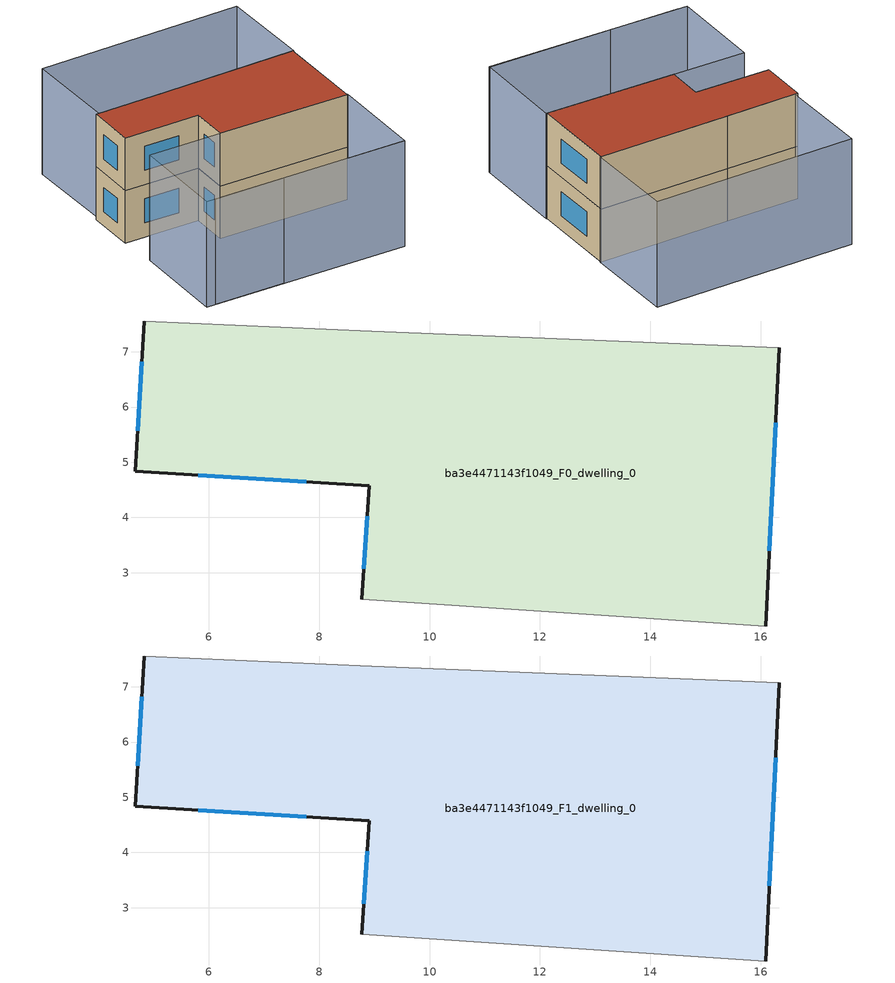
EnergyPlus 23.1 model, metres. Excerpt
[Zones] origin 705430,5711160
ba3e4471143f1049_F0_dwelling_0
 floor ground (EU_floor_Construction): 16.33,7.08 16.09,2.03 8.78,2.52 8.91,4.57 4.67,4.83 4.83,7.56 8.95,7.37 z0
 wall outside (EU_wall_Construction): 16.09,2.03 16.33,7.08 / 4.83,7.56 4.67,4.83 8.91,4.57 8.78,2.52 z0:3
 wall adiabatic (EU_wall_Construction): 16.33,7.08 8.95,7.37 4.83,7.56 / 8.78,2.52 16.09,2.03 z0:3
 window (EU_Window_Construction): 16.16,3.39 16.27,5.72 / 8.87,4.02 8.81,3.07 / 5.82,4.76 7.77,4.64 / 4.79,6.82 4.72,5.57 z0.81:2.19
ba3e4471143f1049_F1_dwelling_0
 floor to ba3e4471143f1049_F0_dwelling_0 (EU_floor_Construction): 16.33,7.08 16.09,2.03 8.78,2.52 8.91,4.57 4.67,4.83 4.83,7.56 8.95,7.37 z3
 wall outside (EU_wall_Construction): 16.09,2.03 16.33,7.08 / 4.83,7.56 4.67,4.83 8.91,4.57 8.78,2.52 z3:6
 wall adiabatic (EU_wall_Construction): 16.33,7.08 8.95,7.37 4.83,7.56 / 8.78,2.52 16.09,2.03 z3:6
 window (EU_Window_Construction): 16.16,3.39 16.27,5.72 / 8.87,4.02 8.81,3.07 / 5.82,4.76 7.77,4.64 / 4.79,6.82 4.72,5.57 z3.81:5.19
 roof outside (EU_roof_Construction): 16.09,2.03 16.33,7.08 8.95,7.37 4.83,7.56 4.67,4.83 8.91,4.57 8.78,2.52 z6
shading: 4.9,-2.64 15.8,-3.27 / 16.4,7.07 5.01,7.52 / 5.01,7.52 5.22,12.72 / 5.22,12.72 16.6,12.27 / 16.6,12.27 16.4,7.07 / 15.8,-3.3 4.39,-2.59 / 4.39,-2.59 4.73,2.77 / 4.73,2.77 16.14,2.06 / 16.14,2.06 15.8,-3.3 z0:6
[Building]
EU S2 Campaign: North Axis=0; Terrain=City; Solar Distribution=FullExterior
[Site:Location]
London: Latitude=51.5; Longitude=-0.5; Time Zone=0; Elevation=25
[SizingPeriod:WeatherFileDays]
AnnualSizingPeriod: Begin Month=1; Begin Day of Month=1; End Month=12; End Day of Month=31; Day of Week for Start Day=Monday; Use Weather File Daylight Saving Period=No; Use Weather File Rain and Snow Indicators=No
[MATERIAL]
EU_InternalMass_Material: Roughness=MediumRough; Thickness=0.1; Conductivity=1; Density=1800; Specific Heat=900; Thermal Absorptance=0.9; Solar Absorptance=0.7; Visible Absorptance=0.7
[MATERIAL:NOMASS] Roughness=MediumRough; Thermal Absorptance=0.9; Solar Absorptance=0.7; Visible Absorptance=0.7
Name | Thermal Resistance
EU_wall_NoMass | 0.555556
EU_roof_NoMass | 0.510204
EU_floor_NoMass | 1.68919
[WINDOWMATERIAL:SIMPLEGLAZINGSYSTEM]
EU_Window_SimpleGlazing: UFactor=3.96; Solar Heat Gain Coefficient=0.85; Visible Transmittance=0.85
[CONSTRUCTION]
EU_wall_Construction: EU_wall_NoMass
EU_roof_Construction: EU_roof_NoMass
EU_floor_Construction: EU_floor_NoMass
EU_Window_Construction: EU_Window_SimpleGlazing
EU_InternalMass_Construction: EU_InternalMass_Material
[ZONE] Type=1; Multiplier=1; Ceiling Height=autocalculate; Floor Area=autocalculate; Part of Total Floor Area=Yes
Name | Volume
ba3e4471143f1049_F0_dwelling_0 | 143.535
ba3e4471143f1049_F1_dwelling_0 | 143.536
[INTERNALMASS] Construction=EU_InternalMass_Construction; Surface Area=47.8453
Name | Zone or ZoneList
ba3e4471143f1049_F0_dwelling_0_EU_InternalMass | ba3e4471143f1049_F0_dwelling_0
ba3e4471143f1049_F1_dwelling_0_EU_InternalMass | ba3e4471143f1049_F1_dwelling_0
[OTHEREQUIPMENT] Fuel Type=Electricity; Design Level Calculation Method=Watts/Area; Power per Zone Floor Area=1; Fraction Latent=0; Fraction Radiant=0; Fraction Lost=0; Carbon Dioxide Generation Rate=0; EndUse Subcategory=EU_Step8_InternalGains
Name | Zone or ZoneList or Space or SpaceList | Schedule
EU_Step8_InternalGain_ba3e4471143f1049_F0_dwelling_0_f000 | ba3e4471143f1049_F0_dwelling_0 | EU_Step8_GainSchedule_ba3e4471143f1049_F0_dwelling_0_f000
EU_Step8_InternalGain_ba3e4471143f1049_F1_dwelling_0_f000 | ba3e4471143f1049_F1_dwelling_0 | EU_Step8_GainSchedule_ba3e4471143f1049_F1_dwelling_0_f000
[ZONEVENTILATION:DESIGNFLOWRATE] Schedule=EU_AlwaysOn; Design Flow Rate Calculation Method=AirChanges/Hour; Air Changes per Hour=0.48; Ventilation Type=Natural; Fan Pressure Rise=0; Fan Total Efficiency=1; Constant Term Coefficient=1; Temperature Term Coefficient=0; Velocity Term Coefficient=0; Velocity Squared Term Coefficient=0; Minimum Indoor Temperature=-100; Maximum Indoor Temperature=100; Delta Temperature=-100; Minimum Outdoor Temperature=-100; Maximum Outdoor Temperature=100; Maximum Wind Speed=40
Name | Zone or ZoneList or Space or SpaceList
EU_ConstantAir_ba3e4471143f1049_F0_dwelling_0 | ba3e4471143f1049_F0_dwelling_0
EU_ConstantAir_ba3e4471143f1049_F1_dwelling_0 | ba3e4471143f1049_F1_dwelling_0
[HVACTEMPLATE:THERMOSTAT] Constant Heating Setpoint=20; Constant Cooling Setpoint=50
EU_HeatOnly_ba3e4471143f1049_F0_dwelling_0; EU_HeatOnly_ba3e4471143f1049_F1_dwelling_0
[HVACTEMPLATE:ZONE:IDEALLOADSAIRSYSTEM] System Availability Schedule=EU_AlwaysOn; Maximum Heating Supply Air Temperature=50; Minimum Cooling Supply Air Temperature=13; Maximum Heating Supply Air Humidity Ratio=0.0156; Minimum Cooling Supply Air Humidity Ratio=0.0077; Heating Limit=NoLimit; Cooling Limit=NoLimit; Heating Availability Schedule=EU_AlwaysOn; Cooling Availability Schedule=EU_CoolingOff; Dehumidification Control Type=ConstantSensibleHeatRatio; Cooling Sensible Heat Ratio=0.7; Dehumidification Setpoint=60; Humidification Control Type=None; Humidification Setpoint=30; Outdoor Air Method=None; Outdoor Air Flow Rate per Person=0.00944; Outdoor Air Flow Rate per Zone Floor Area=0; Outdoor Air Flow Rate per Zone=0; Demand Controlled Ventilation Type=None; Outdoor Air Economizer Type=NoEconomizer; Heat Recovery Type=None; Sensible Heat Recovery Effectiveness=0.7; Latent Heat Recovery Effectiveness=0.65
Name | Template Thermostat
ba3e4471143f1049_F0_dwelling_0 | EU_HeatOnly_ba3e4471143f1049_F0_dwelling_0
ba3e4471143f1049_F1_dwelling_0 | EU_HeatOnly_ba3e4471143f1049_F1_dwelling_0
[SIZING:ZONE] Zone Cooling Design Supply Air Temperature Input Method=SupplyAirTemperature; Zone Cooling Design Supply Air Temperature=13; Zone Heating Design Supply Air Temperature Input Method=SupplyAirTemperature; Zone Heating Design Supply Air Temperature=50; Zone Cooling Design Supply Air Humidity Ratio=0.008; Zone Heating Design Supply Air Humidity Ratio=0.008; Cooling Design Air Flow Method=DesignDay; Cooling Design Air Flow Rate=0; Cooling Minimum Air Flow per Zone Floor Area=0.000762; Cooling Minimum Air Flow=0; Cooling Minimum Air Flow Fraction=0.2; Heating Design Air Flow Method=DesignDay; Heating Design Air Flow Rate=0; Heating Maximum Air Flow per Zone Floor Area=0.002032; Heating Maximum Air Flow=0.141576; Heating Maximum Air Flow Fraction=0.3; Account for Dedicated Outdoor Air System=No; Dedicated Outdoor Air System Control Strategy=NeutralSupplyAir; Dedicated Outdoor Air Low Setpoint Temperature for Design=autosize; Dedicated Outdoor Air High Setpoint Temperature for Design=autosize; Zone Load Sizing Method=Sensible Load Only No Latent Load; Zone Latent Cooling Design Supply Air Humidity Ratio Input Method=HumidityRatioDifference; Zone Cooling Design Supply Air Humidity Ratio Difference=0.005; Zone Latent Heating Design Supply Air Humidity Ratio Input Method=HumidityRatioDifference; Zone Humidification Design Supply Air Humidity Ratio Difference=0.005
ba3e4471143f1049_F0_dwelling_0; ba3e4471143f1049_F1_dwelling_0
[SCHEDULE:CONSTANT]
Name | Hourly Value
EU_AlwaysOn | 1
EU_CoolingOff | 0
[SCHEDULE:FILE] Column Number=1; Rows to Skip at Top=0; Number of Hours of Data=8760; Column Separator=Comma; Interpolate to Timestep=No; Minutes per Item=60; Adjust Schedule for Daylight Savings=Yes
Name | File
EU_Step8_GainSchedule_ba3e4471143f1049_F0_dwelling_0_f000 | ../../schedules/ba3e4471143f1049/ba3e4471143f1049_F0_dwelling_0_f000_gain.csv
EU_Step8_GainSchedule_ba3e4471143f1049_F1_dwelling_0_f000 | ../../schedules/ba3e4471143f1049/ba3e4471143f1049_F1_dwelling_0_f000_gain.csv
